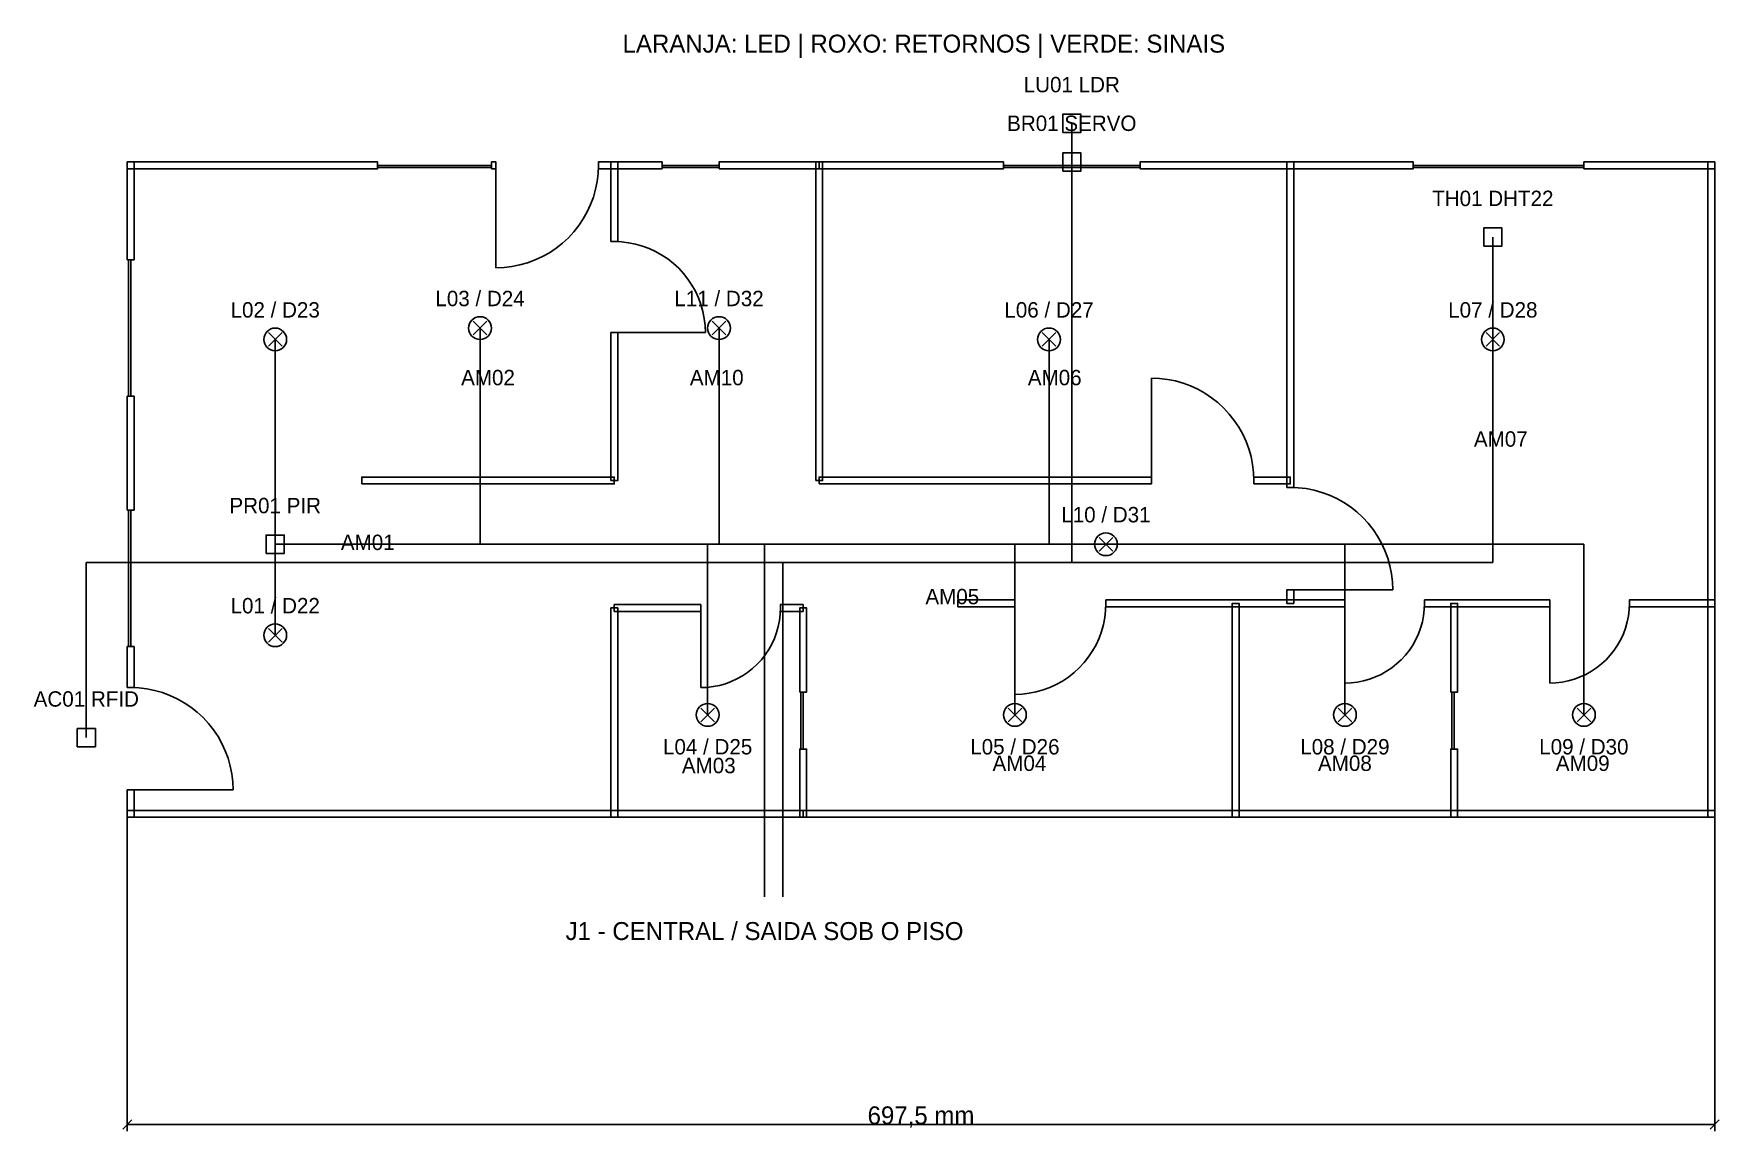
# Model space of a CAD drawing. Header units: millimetres. Extents: x -41 to 700, y -138 to 344.
import ezdxf
from ezdxf.enums import TextEntityAlignment as Align

# ---------------------------------------------------------------- set-up
doc = ezdxf.new("R2010")
doc.units = ezdxf.units.MM
for name, color, linetype in [('ABERTURAS', 8, 'Continuous'), ('CABOS', 8, 'Continuous'), ('COTAS', 8, 'Continuous'), ('ILUMINACAO', 8, 'Continuous'), ('PAREDES', 8, 'Continuous'), ('SINAIS', 8, 'Continuous'), ('SISTEMAS', 8, 'Continuous'), ('TEXTO', 8, 'Continuous')]:
    doc.layers.add(name, color=color, linetype=linetype)

msp = doc.modelspace()

# ---------------------------------------------------------------- linework, layer by layer
at = {"layer": 'ABERTURAS'}
for p, q in [((110, 286.5), (160, 286.5)), ((110, 285.5), (160, 285.5)), ((162, 286.5), (162, 241.5)), ((235, 286.5), (260, 286.5)), ((235, 285.5), (260, 285.5)), ((385, 286.5), (445, 286.5)), ((385, 285.5), (445, 285.5)), ((565, 286.5), (640, 286.5)), ((565, 285.5), (640, 285.5)), ((0.5, 185), (0.5, 245)), ((1.5, 185), (1.5, 245)), ((214, 213), (254, 213)), ((450, 148), (450, 193)), ((0.5, 75), (0.5, 135)), ((1.5, 75), (1.5, 135)), ((511, 100), (556, 100)), ((252, 92), (252, 57)), ((390, 94), (390, 54)), ((535, 94), (535, 59)), ((625, 94), (625, 59)), ((296, 30), (296, 55)), ((297, 30), (297, 55)), ((582, 30), (582, 55)), ((583, 30), (583, 55)), ((1.5, 12), (46.5, 12))]:
    msp.add_line(p, q, dxfattribs=at)
for points in [[(207, 286.5), (206.86, 282.97), (206.45, 279.46), (205.76, 275.99), (204.8, 272.59), (203.57, 269.28), (202.1, 266.07), (200.37, 262.99), (198.41, 260.05), (196.22, 257.27), (193.82, 254.68), (191.23, 252.28), (188.45, 250.09), (185.51, 248.13), (182.43, 246.4), (179.22, 244.93), (175.91, 243.7), (172.51, 242.74), (169.04, 242.05), (165.53, 241.64), (162, 241.5)], [(254, 213), (253.88, 216.14), (253.51, 219.26), (252.89, 222.34), (252.04, 225.36), (250.96, 228.31), (249.64, 231.16), (248.11, 233.9), (246.36, 236.51), (244.42, 238.98), (242.28, 241.28), (239.98, 243.42), (237.51, 245.36), (234.9, 247.11), (232.16, 248.64), (229.31, 249.96), (226.36, 251.04), (223.34, 251.89), (220.26, 252.51), (217.14, 252.88), (214, 253)], [(495, 148), (494.86, 151.53), (494.45, 155.04), (493.76, 158.51), (492.8, 161.91), (491.57, 165.22), (490.1, 168.43), (488.37, 171.51), (486.41, 174.45), (484.22, 177.23), (481.82, 179.82), (479.23, 182.22), (476.45, 184.41), (473.51, 186.37), (470.43, 188.1), (467.22, 189.57), (463.91, 190.8), (460.51, 191.76), (457.04, 192.45), (453.53, 192.86), (450, 193)], [(556, 100), (555.86, 103.53), (555.45, 107.04), (554.76, 110.51), (553.8, 113.91), (552.57, 117.22), (551.1, 120.43), (549.37, 123.51), (547.41, 126.45), (545.22, 129.23), (542.82, 131.82), (540.23, 134.22), (537.45, 136.41), (534.51, 138.37), (531.43, 140.1), (528.22, 141.57), (524.91, 142.8), (521.51, 143.76), (518.04, 144.45), (514.53, 144.86), (511, 145)], [(287, 92), (286.89, 89.25), (286.57, 86.52), (286.03, 83.83), (285.29, 81.18), (284.34, 78.61), (283.19, 76.11), (281.84, 73.71), (280.32, 71.43), (278.61, 69.27), (276.75, 67.25), (274.73, 65.39), (272.57, 63.68), (270.29, 62.16), (267.89, 60.81), (265.39, 59.66), (262.82, 58.71), (260.17, 57.97), (257.48, 57.43), (254.75, 57.11), (252, 57)], [(430, 94), (429.88, 90.86), (429.51, 87.74), (428.89, 84.66), (428.04, 81.64), (426.96, 78.69), (425.64, 75.84), (424.11, 73.1), (422.36, 70.49), (420.42, 68.02), (418.28, 65.72), (415.98, 63.58), (413.51, 61.64), (410.9, 59.89), (408.16, 58.36), (405.31, 57.04), (402.36, 55.96), (399.34, 55.11), (396.26, 54.49), (393.14, 54.12), (390, 54)], [(570, 94), (569.89, 91.25), (569.57, 88.52), (569.03, 85.83), (568.29, 83.18), (567.34, 80.61), (566.19, 78.11), (564.84, 75.71), (563.32, 73.43), (561.61, 71.27), (559.75, 69.25), (557.73, 67.39), (555.57, 65.68), (553.29, 64.16), (550.89, 62.81), (548.39, 61.66), (545.82, 60.71), (543.17, 59.97), (540.48, 59.43), (537.75, 59.11), (535, 59)], [(660, 94), (659.89, 91.25), (659.57, 88.52), (659.03, 85.83), (658.29, 83.18), (657.34, 80.61), (656.19, 78.11), (654.84, 75.71), (653.32, 73.43), (651.61, 71.27), (649.75, 69.25), (647.73, 67.39), (645.57, 65.68), (643.29, 64.16), (640.89, 62.81), (638.39, 61.66), (635.82, 60.71), (633.17, 59.97), (630.48, 59.43), (627.75, 59.11), (625, 59)], [(46.5, 12), (46.36, 15.53), (45.95, 19.04), (45.26, 22.51), (44.3, 25.91), (43.07, 29.22), (41.6, 32.43), (39.87, 35.51), (37.91, 38.45), (35.72, 41.23), (33.32, 43.82), (30.73, 46.22), (27.95, 48.41), (25.01, 50.37), (21.93, 52.1), (18.72, 53.57), (15.41, 54.8), (12.01, 55.76), (8.54, 56.45), (5.03, 56.86), (1.5, 57)]]:
    msp.add_lwpolyline(points, dxfattribs=at)
at = {"layer": 'CABOS'}
for p, q in [((155, 215), (155, 120)), ((260, 215), (260, 120)), ((65, 210), (65, 120)), ((405, 210), (405, 120)), ((600, 210), (600, 120)), ((65, 80), (65, 120)), ((65, 120), (280, 120)), ((65, 120), (280, 120)), ((155, 120), (280, 120)), ((255, 45), (255, 120)), ((255, 120), (280, 120)), ((260, 120), (280, 120)), ((390, 120), (280, 120)), ((405, 120), (280, 120)), ((600, 120), (280, 120)), ((535, 120), (280, 120)), ((640, 120), (280, 120)), ((430, 120), (280, 120)), ((280, 120), (280, -35)), ((390, 45), (390, 120)), ((430, 120), (430, 120)), ((535, 45), (535, 120)), ((640, 45), (640, 120))]:
    msp.add_line(p, q, dxfattribs=at)
at = {"layer": 'COTAS'}
for p, q in [((0, 0), (0, -138)), ((697.5, 0), (697.5, -138)), ((-2, -137), (2, -133)), ((695.5, -137), (699.5, -133)), ((0, -135), (697.5, -135))]:
    msp.add_line(p, q, dxfattribs=at)
at = {"layer": 'ILUMINACAO'}
for p, q in [((152, 212), (158, 218)), ((152, 218), (158, 212)), ((257, 212), (263, 218)), ((257, 218), (263, 212)), ((62, 207), (68, 213)), ((62, 213), (68, 207)), ((402, 207), (408, 213)), ((402, 213), (408, 207)), ((597, 207), (603, 213)), ((597, 213), (603, 207)), ((427, 117), (433, 123)), ((427, 123), (433, 117)), ((62, 77), (68, 83)), ((62, 83), (68, 77)), ((252, 42), (258, 48)), ((252, 48), (258, 42)), ((387, 42), (393, 48)), ((387, 48), (393, 42)), ((532, 42), (538, 48)), ((532, 48), (538, 42)), ((637, 42), (643, 48)), ((637, 48), (643, 42))]:
    msp.add_line(p, q, dxfattribs=at)
for centre in [(65, 210), (155, 215), (260, 215), (405, 210), (600, 210), (430, 120), (65, 80), (255, 45), (390, 45), (535, 45), (640, 45)]:
    msp.add_circle(centre, 5, dxfattribs=at)
at = {"layer": 'PAREDES'}
for points in [[(0, 245), (3, 245), (3, 288), (0, 288)], [(0, 285), (110, 285), (110, 288), (0, 288)], [(160, 285), (162, 285), (162, 288), (160, 288)], [(207, 285), (235, 285), (235, 288), (207, 288)], [(212.5, 253), (215.5, 253), (215.5, 288), (212.5, 288)], [(260, 285), (304, 285), (304, 288), (260, 288)], [(302.5, 148), (305.5, 148), (305.5, 288), (302.5, 288)], [(304, 285), (385, 285), (385, 288), (304, 288)], [(445, 285), (565, 285), (565, 288), (445, 288)], [(509.5, 145), (512.5, 145), (512.5, 288), (509.5, 288)], [(640, 285), (697.5, 285), (697.5, 288), (640, 288)], [(694.5, 0), (697.5, 0), (697.5, 288), (694.5, 288)], [(212.5, 148), (215.5, 148), (215.5, 213), (212.5, 213)], [(0, 135), (3, 135), (3, 185), (0, 185)], [(103, 146.5), (214, 146.5), (214, 149.5), (103, 149.5)], [(304, 146.5), (450, 146.5), (450, 149.5), (304, 149.5)], [(495, 146.5), (511, 146.5), (511, 149.5), (495, 149.5)], [(509.5, 94), (512.5, 94), (512.5, 100), (509.5, 100)], [(212.5, 0), (215.5, 0), (215.5, 92), (212.5, 92)], [(214, 90.5), (252, 90.5), (252, 93.5), (214, 93.5)], [(287, 90.5), (297, 90.5), (297, 93.5), (287, 93.5)], [(295.5, 55), (298.5, 55), (298.5, 92), (295.5, 92)], [(365, 92.5), (390, 92.5), (390, 95.5), (365, 95.5)], [(430, 92.5), (535, 92.5), (535, 95.5), (430, 95.5)], [(485.5, 0), (488.5, 0), (488.5, 94), (485.5, 94)], [(570, 92.5), (625, 92.5), (625, 95.5), (570, 95.5)], [(581.5, 55), (584.5, 55), (584.5, 94), (581.5, 94)], [(660, 92.5), (697.5, 92.5), (697.5, 95.5), (660, 95.5)], [(0, 57), (3, 57), (3, 75), (0, 75)], [(295.5, 0), (298.5, 0), (298.5, 30), (295.5, 30)], [(581.5, 0), (584.5, 0), (584.5, 30), (581.5, 30)], [(0, 0), (3, 0), (3, 12), (0, 12)], [(0, 0), (297, 0), (297, 3), (0, 3)], [(297, 0), (697.5, 0), (697.5, 3), (297, 3)]]:
    msp.add_lwpolyline(points, close=True, dxfattribs=at)
at = {"layer": 'SINAIS'}
for p, q in [((415, 305), (415, 112)), ((415, 288), (415, 112)), ((600, 255), (600, 112)), ((65, 120), (65, 112)), ((-18, 35), (-18, 112)), ((-18, 112), (280, 112)), ((65, 112), (280, 112)), ((600, 112), (280, 112)), ((415, 112), (280, 112)), ((415, 112), (280, 112)), ((288, 112), (288, -35))]:
    msp.add_line(p, q, dxfattribs=at)
at = {"layer": 'SISTEMAS'}
for points in [[(411, 301), (419, 301), (419, 309), (411, 309)], [(411, 284), (419, 284), (419, 292), (411, 292)], [(596, 251), (604, 251), (604, 259), (596, 259)], [(61, 116), (69, 116), (69, 124), (61, 124)], [(-22, 31), (-14, 31), (-14, 39), (-22, 39)]]:
    msp.add_lwpolyline(points, close=True, dxfattribs=at)

# ---------------------------------------------------------------- texts
at = {"layer": 'COTAS'}
for s, height, p in [('AM02', 6.766, (158.5, 193.25)), ('AM10', 6.766, (259, 193.25)), ('AM06', 6.766, (407.5, 193.25)), ('AM07', 6.766, (603.5, 166.25)), ('AM01', 6.766, (105.67, 120.83)), ('AM05', 6.766, (362.5, 97)), ('AM03', 6.766, (255.5, 22.75)), ('AM04', 6.766, (392, 23.75)), ('AM08', 6.766, (535, 23.75)), ('AM09', 6.766, (639.5, 23.75)), ('697,5 mm', 7.894, (348.75, -131))]:
    msp.add_text(s, height=height, dxfattribs=at).set_placement(p, align=Align.MIDDLE_CENTER)
at = {"layer": 'ILUMINACAO'}
for s, p in [('L03 / D24', (155, 228)), ('L11 / D32', (260, 228)), ('L02 / D23', (65, 223)), ('L06 / D27', (405, 223)), ('L07 / D28', (600, 223)), ('L10 / D31', (430, 133)), ('L01 / D22', (65, 93)), ('L04 / D25', (255, 31)), ('L05 / D26', (390, 31)), ('L08 / D29', (535, 31)), ('L09 / D30', (640, 31))]:
    msp.add_text(s, height=6.766, dxfattribs=at).set_placement(p, align=Align.MIDDLE_CENTER)
at = {"layer": 'SISTEMAS'}
for s, height, p in [('LU01 LDR', 6.766, (415, 322)), ('BR01 SERVO', 6.766, (415, 305)), ('TH01 DHT22', 6.766, (600, 272)), ('PR01 PIR', 6.766, (65, 137)), ('AC01 RFID', 6.766, (-18, 52)), ('J1 - CENTRAL / SAIDA SOB O PISO', 7.894, (280, -50))]:
    msp.add_text(s, height=height, dxfattribs=at).set_placement(p, align=Align.MIDDLE_CENTER)
at = {"layer": 'TEXTO'}
msp.add_text('LARANJA: LED | ROXO: RETORNOS | VERDE: SINAIS', height=7.894, dxfattribs=at).set_placement((350, 340), align=Align.MIDDLE_CENTER)

doc.saveas('drawing.dxf')
